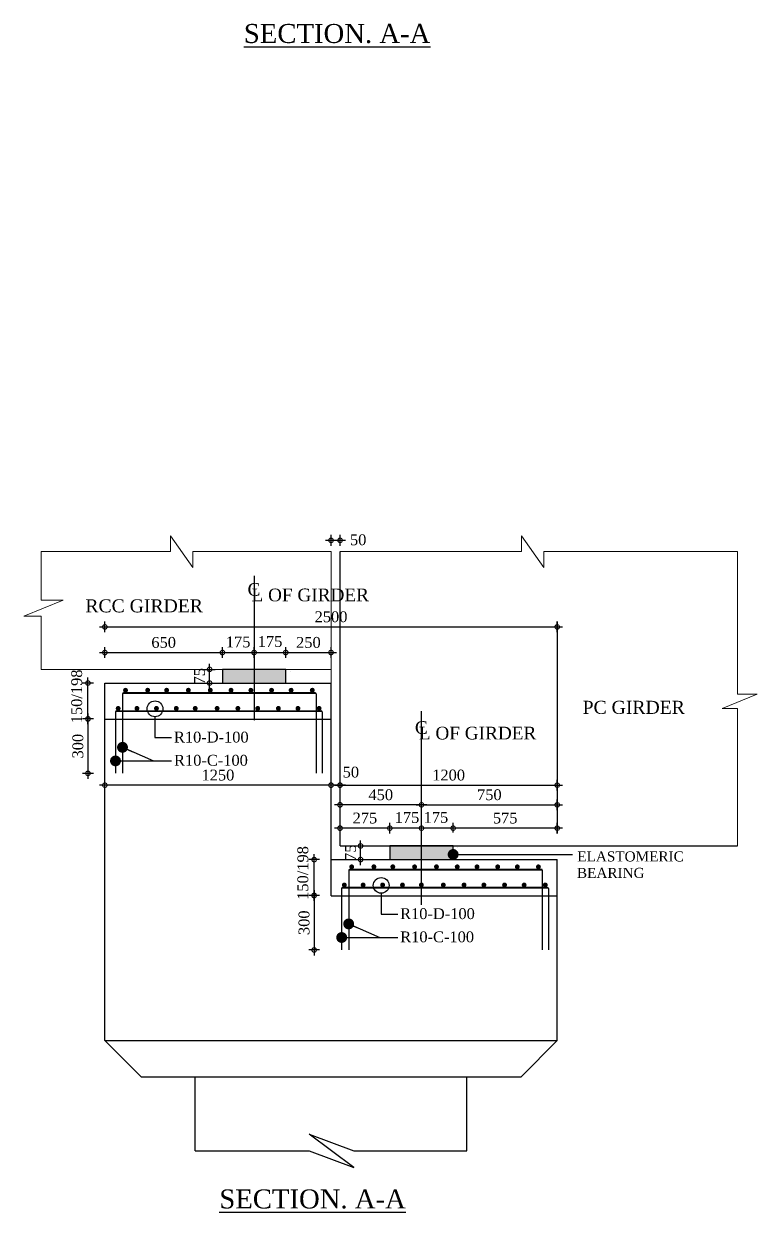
# Model space of a CAD drawing. Header units: millimetres. Extents: x -29779 to 80452, y -13100 to 39577.
# Drawn here: x 46669 to 50722, y 15916 to 22485 of the extents above; entities that cross this region are included whole.
import ezdxf

# ---------------------------------------------------------------- set-up
doc = ezdxf.new("R2010")
doc.units = ezdxf.units.MM
doc.header["$LTSCALE"] = 3
doc.linetypes.add('CENTER', pattern=[50.8, 31.75, -6.35, 6.35, -6.35])
for name, color, linetype, lineweight in [('Ber', 12, 'Continuous', 30), ('Dimision', 4, 'Continuous', 13), ('hatch', 253, 'Continuous', 13), ('Pire Line', 11, 'Continuous', 30)]:
    doc.layers.add(name, color=color, linetype=linetype, lineweight=lineweight)
doc.layers.add('Center Line', color=34, linetype='Continuous')
doc.layers.add('Text', color=7, linetype='Continuous')
doc.styles.get("Standard").update_dxf_attribs({"font": 'times.ttf'})
doc.dimstyles.new('dim_60', dxfattribs={"dimtxt": 60, "dimasz": 50, "dimexe": 30, "dimexo": 30, "dimgap": 25, "dimtad": 1, "dimdec": 0, "dimlfac": -1, "dimzin": 0, "dimdsep": 46, "dimtxsty": 'Standard', "dimblk": 'DOTSMALL', "dimcen": 0, "dimdle": 30, "dimadec": 0, "dimazin": 0, "dimtfac": 1, "dimtdec": 0, "dimtix": 1, "dimtofl": 0, "dimtmove": 0, "dimatfit": 3, "dimldrblk": 'DOT', "dimfxl": 30, "dimfxlon": 1, "dimtolj": 1, "dimtzin": 0, "dimarcsym": 0})
doc.dimstyles.new('ISO-25', dxfattribs={"dimtxt": 15, "dimasz": 15, "dimexe": 20, "dimexo": 10.625, "dimgap": 15, "dimtad": 1, "dimdec": 1, "dimdsep": 46, "dimtxsty": 'Standard', "dimblk": 'DOT', "dimcen": 2.5, "dimclrd": 256, "dimclre": 256, "dimclrt": 256, "dimadec": 0, "dimazin": 0, "dimtfac": 1, "dimtdec": 1, "dimtix": 1, "dimtmove": 0, "dimatfit": 3, "dimldrblk": 'DOT', "dimfxl": 1, "dimlwd": -1, "dimarcsym": 0})

# ---------------------------------------------------------------- blocks, each defined once
blk = doc.blocks.new('_DotSmall')
at = {"color": 0, "linetype": 'ByBlock', "const_width": 0.5}
blk.add_lwpolyline([(-0.0625, 0, 1), (0.0625, 0, 1)], format="xyb", close=True, dxfattribs=at)
blk = doc.blocks.new('*D117')
at = {"layer": 'Defpoints', "color": 0, "linetype": 'Continuous', "ltscale": 0.1, "transparency": 16777216}
for p in [(48367, 19630.2), (48367, 19516.2), (48417, 19490.1)]:
    blk.add_point(p, dxfattribs=at)
at = {"layer": 'Dimision', "color": 0, "linetype": 'Continuous', "lineweight": -2, "ltscale": 0.1, "transparency": 16777216}
for p, q in [((48367, 19600.2), (48367, 19660.2)), ((48417, 19600.2), (48417, 19660.2)), ((48447, 19630.2), (48337, 19630.2))]:
    blk.add_line(p, q, dxfattribs=at)
at = {"layer": 'Dimision', "color": 0, "linetype": 'Continuous', "lineweight": -2, "ltscale": 0.1, "transparency": 16777216, "xscale": 50, "yscale": 50, "zscale": 50, "rotation": 180}
blk.add_blockref('_DotSmall', (48367, 19630.2), dxfattribs=at)
at = {"layer": 'Dimision', "color": 0, "linetype": 'Continuous', "lineweight": -2, "ltscale": 0.1, "transparency": 16777216, "xscale": 50, "yscale": 50, "zscale": 50}
blk.add_blockref('_DotSmall', (48417, 19630.2), dxfattribs=at)
at = {"layer": 'Dimision', "color": 0, "linetype": 'Continuous', "ltscale": 0.1, "transparency": 16777216, "insert": (48517, 19632.9), "char_height": 60, "attachment_point": 5}
blk.add_mtext('\\A1;50', dxfattribs=at)
blk = doc.blocks.new('_Dot')
at = {"color": 0, "linetype": 'ByBlock', "lineweight": -2}
blk.add_line((-0.5, 0), (-1, 0), dxfattribs=at)
at = {"color": 0, "linetype": 'ByBlock', "const_width": 0.5}
blk.add_lwpolyline([(-0.25, 0, 1), (0.25, 0, 1)], format="xyb", close=True, dxfattribs=at)
blk = doc.blocks.new('*D118')
at = {"layer": 'Defpoints', "color": 0, "linetype": 'Continuous', "ltscale": 0.1, "transparency": 16777216}
for p in [(48374.1, 17666.8), (48273.6, 17366.3), (48374.1, 17366.3)]:
    blk.add_point(p, dxfattribs=at)
at = {"layer": 'Dimision', "color": 0, "linetype": 'Continuous', "lineweight": -2, "ltscale": 0.1, "transparency": 16777216}
for p, q in [((48273.6, 17696.8), (48273.6, 17336.3)), ((48303.6, 17666.8), (48243.6, 17666.8)), ((48303.6, 17366.3), (48243.6, 17366.3))]:
    blk.add_line(p, q, dxfattribs=at)
at = {"layer": 'Dimision', "color": 0, "linetype": 'Continuous', "lineweight": -2, "ltscale": 0.1, "transparency": 16777216, "xscale": 50, "yscale": 50, "zscale": 50}
for p, rotation in [((48273.6, 17666.8), 90), ((48273.6, 17366.3), 270)]:
    blk.add_blockref('_DotSmall', p, dxfattribs=dict(at, rotation=rotation))
at = {"layer": 'Dimision', "color": 0, "linetype": 'Continuous', "ltscale": 0.1, "transparency": 16777216, "insert": (48218.1, 17516.6), "char_height": 60, "attachment_point": 5, "rotation": 90}
blk.add_mtext('\\A1;300', dxfattribs=at)
blk = doc.blocks.new('*D119')
at = {"layer": 'Defpoints', "color": 0, "linetype": 'Continuous', "ltscale": 0.1, "transparency": 16777216}
for p in [(48273.6, 17865.4), (48347.1, 17865.4), (48347, 17667.9)]:
    blk.add_point(p, dxfattribs=at)
at = {"layer": 'Dimision', "color": 0, "linetype": 'Continuous', "lineweight": -2, "ltscale": 0.1, "transparency": 16777216}
for p, q in [((48273.6, 17637.9), (48273.6, 17895.4)), ((48303.6, 17865.4), (48243.6, 17865.4)), ((48303.6, 17667.9), (48243.6, 17667.9))]:
    blk.add_line(p, q, dxfattribs=at)
at = {"layer": 'Dimision', "color": 0, "linetype": 'Continuous', "lineweight": -2, "ltscale": 0.1, "transparency": 16777216, "xscale": 50, "yscale": 50, "zscale": 50}
for p, rotation in [((48273.6, 17865.4), 90), ((48273.6, 17667.9), 270)]:
    blk.add_blockref('_DotSmall', p, dxfattribs=dict(at, rotation=rotation))
at = {"layer": 'Dimision', "color": 0, "linetype": 'Continuous', "ltscale": 0.1, "transparency": 16777216, "insert": (48211.7, 17791.7), "char_height": 60, "attachment_point": 5, "rotation": 90}
blk.add_mtext('\\A1;150/198', dxfattribs=at)
blk = doc.blocks.new('*D120')
at = {"layer": 'Defpoints', "color": 0, "linetype": 'Continuous', "ltscale": 0.1, "transparency": 16777216}
for p in [(49617, 18168.2), (48866.9, 17940.7), (49617, 17849.3)]:
    blk.add_point(p, dxfattribs=at)
at = {"layer": 'Dimision', "color": 0, "linetype": 'Continuous', "lineweight": -2, "ltscale": 0.1, "transparency": 16777216}
for p, q in [((48866.9, 18138.2), (48866.9, 18198.2)), ((49617, 18138.2), (49617, 18198.2)), ((48836.9, 18168.2), (49647, 18168.2))]:
    blk.add_line(p, q, dxfattribs=at)
at = {"layer": 'Dimision', "color": 0, "linetype": 'Continuous', "lineweight": -2, "ltscale": 0.1, "transparency": 16777216, "xscale": 50, "yscale": 50, "zscale": 50, "rotation": 180}
blk.add_blockref('_DotSmall', (48866.9, 18168.2), dxfattribs=at)
at = {"layer": 'Dimision', "color": 0, "linetype": 'Continuous', "lineweight": -2, "ltscale": 0.1, "transparency": 16777216, "xscale": 50, "yscale": 50, "zscale": 50}
blk.add_blockref('_DotSmall', (49617, 18168.2), dxfattribs=at)
at = {"layer": 'Dimision', "color": 0, "linetype": 'Continuous', "ltscale": 0.1, "transparency": 16777216, "insert": (49242, 18223.8), "char_height": 60, "attachment_point": 5}
blk.add_mtext('\\A1;750', dxfattribs=at)
blk = doc.blocks.new('*D121')
at = {"layer": 'Defpoints', "color": 0, "linetype": 'Continuous', "ltscale": 0.1, "transparency": 16777216}
for p in [(49041.9, 18039.3), (49041.9, 17986.1), (49617, 17865.4)]:
    blk.add_point(p, dxfattribs=at)
at = {"layer": 'Dimision', "color": 0, "linetype": 'Continuous', "lineweight": -2, "ltscale": 0.1, "transparency": 16777216}
for p, q in [((49041.9, 18016.1), (49041.9, 18069.3)), ((49617, 18009.3), (49617, 18069.3)), ((49647, 18039.3), (49011.9, 18039.3))]:
    blk.add_line(p, q, dxfattribs=at)
at = {"layer": 'Dimision', "color": 0, "linetype": 'Continuous', "lineweight": -2, "ltscale": 0.1, "transparency": 16777216, "xscale": 50, "yscale": 50, "zscale": 50, "rotation": 180}
blk.add_blockref('_DotSmall', (49041.9, 18039.3), dxfattribs=at)
at = {"layer": 'Dimision', "color": 0, "linetype": 'Continuous', "lineweight": -2, "ltscale": 0.1, "transparency": 16777216, "xscale": 50, "yscale": 50, "zscale": 50}
blk.add_blockref('_DotSmall', (49617, 18039.3), dxfattribs=at)
at = {"layer": 'Dimision', "color": 0, "linetype": 'Continuous', "ltscale": 0.1, "transparency": 16777216, "insert": (49329.5, 18094.9), "char_height": 60, "attachment_point": 5}
blk.add_mtext('\\A1;575', dxfattribs=at)
blk = doc.blocks.new('*D122')
at = {"layer": 'Defpoints', "color": 0, "linetype": 'Continuous', "ltscale": 0.1, "transparency": 16777216}
for p in [(48866.9, 18039.3), (48866.9, 17983.3), (49041.9, 17986.1)]:
    blk.add_point(p, dxfattribs=at)
at = {"layer": 'Dimision', "color": 0, "linetype": 'Continuous', "lineweight": -2, "ltscale": 0.1, "transparency": 16777216}
for p, q in [((48866.9, 18013.3), (48866.9, 18069.3)), ((49041.9, 18016.1), (49041.9, 18069.3)), ((49071.9, 18039.3), (48836.9, 18039.3))]:
    blk.add_line(p, q, dxfattribs=at)
at = {"layer": 'Dimision', "color": 0, "linetype": 'Continuous', "lineweight": -2, "ltscale": 0.1, "transparency": 16777216, "xscale": 50, "yscale": 50, "zscale": 50, "rotation": 180}
blk.add_blockref('_DotSmall', (48866.9, 18039.3), dxfattribs=at)
at = {"layer": 'Dimision', "color": 0, "linetype": 'Continuous', "lineweight": -2, "ltscale": 0.1, "transparency": 16777216, "xscale": 50, "yscale": 50, "zscale": 50}
blk.add_blockref('_DotSmall', (49041.9, 18039.3), dxfattribs=at)
at = {"layer": 'Dimision', "color": 0, "linetype": 'Continuous', "ltscale": 0.1, "transparency": 16777216, "insert": (48946.9, 18098.6), "char_height": 60, "attachment_point": 5}
blk.add_mtext('\\A1;175', dxfattribs=at)
blk = doc.blocks.new('*D123')
at = {"layer": 'Defpoints', "color": 0, "linetype": 'Continuous', "ltscale": 0.1, "transparency": 16777216}
for p in [(48691.9, 18039.3), (48691.9, 17961.6), (48866.9, 17983.3)]:
    blk.add_point(p, dxfattribs=at)
at = {"layer": 'Dimision', "color": 0, "linetype": 'Continuous', "lineweight": -2, "ltscale": 0.1, "transparency": 16777216}
for p, q in [((48691.9, 18009.3), (48691.9, 18069.3)), ((48866.9, 18013.3), (48866.9, 18069.3)), ((48896.9, 18039.3), (48661.9, 18039.3))]:
    blk.add_line(p, q, dxfattribs=at)
at = {"layer": 'Dimision', "color": 0, "linetype": 'Continuous', "lineweight": -2, "ltscale": 0.1, "transparency": 16777216, "xscale": 50, "yscale": 50, "zscale": 50, "rotation": 180}
blk.add_blockref('_DotSmall', (48691.9, 18039.3), dxfattribs=at)
at = {"layer": 'Dimision', "color": 0, "linetype": 'Continuous', "lineweight": -2, "ltscale": 0.1, "transparency": 16777216, "xscale": 50, "yscale": 50, "zscale": 50}
blk.add_blockref('_DotSmall', (48866.9, 18039.3), dxfattribs=at)
at = {"layer": 'Dimision', "color": 0, "linetype": 'Continuous', "ltscale": 0.1, "transparency": 16777216, "insert": (48786.9, 18097.8), "char_height": 60, "attachment_point": 5}
blk.add_mtext('\\A1;175', dxfattribs=at)
blk = doc.blocks.new('*D124')
at = {"layer": 'Defpoints', "color": 0, "linetype": 'Continuous', "ltscale": 0.1, "transparency": 16777216}
for p in [(48411, 17941.1), (48530.3, 17941.1), (48411, 17865.7)]:
    blk.add_point(p, dxfattribs=at)
at = {"layer": 'Dimision', "color": 0, "linetype": 'Continuous', "lineweight": -2, "ltscale": 0.1, "transparency": 16777216}
for p, q in [((48500.3, 17941.1), (48560.3, 17941.1)), ((48530.3, 17835.7), (48530.3, 17971.1)), ((48500.3, 17865.7), (48560.3, 17865.7))]:
    blk.add_line(p, q, dxfattribs=at)
at = {"layer": 'Dimision', "color": 0, "linetype": 'Continuous', "lineweight": -2, "ltscale": 0.1, "transparency": 16777216, "xscale": 50, "yscale": 50, "zscale": 50}
for p, rotation in [((48530.3, 17941.1), 90), ((48530.3, 17865.7), 270)]:
    blk.add_blockref('_DotSmall', p, dxfattribs=dict(at, rotation=rotation))
at = {"layer": 'Dimision', "color": 0, "linetype": 'Continuous', "ltscale": 0.1, "transparency": 16777216, "insert": (48474.7, 17903.4), "char_height": 60, "attachment_point": 5, "rotation": 90}
blk.add_mtext('\\A1;75', dxfattribs=at)
blk = doc.blocks.new('*D125')
at = {"layer": 'Defpoints', "color": 0, "linetype": 'Continuous', "ltscale": 0.1, "transparency": 16777216}
for p in [(48416.7, 18168.2), (48416.7, 18090.8), (48866.9, 17940.7)]:
    blk.add_point(p, dxfattribs=at)
at = {"layer": 'Dimision', "color": 0, "linetype": 'Continuous', "lineweight": -2, "ltscale": 0.1, "transparency": 16777216}
for p, q in [((48416.7, 18138.2), (48416.7, 18198.2)), ((48866.9, 18138.2), (48866.9, 18198.2)), ((48896.9, 18168.2), (48386.7, 18168.2))]:
    blk.add_line(p, q, dxfattribs=at)
at = {"layer": 'Dimision', "color": 0, "linetype": 'Continuous', "lineweight": -2, "ltscale": 0.1, "transparency": 16777216, "xscale": 50, "yscale": 50, "zscale": 50, "rotation": 180}
blk.add_blockref('_DotSmall', (48416.7, 18168.2), dxfattribs=at)
at = {"layer": 'Dimision', "color": 0, "linetype": 'Continuous', "lineweight": -2, "ltscale": 0.1, "transparency": 16777216, "xscale": 50, "yscale": 50, "zscale": 50}
blk.add_blockref('_DotSmall', (48866.9, 18168.2), dxfattribs=at)
at = {"layer": 'Dimision', "color": 0, "linetype": 'Continuous', "ltscale": 0.1, "transparency": 16777216, "insert": (48641.8, 18223.7), "char_height": 60, "attachment_point": 5}
blk.add_mtext('\\A1;450', dxfattribs=at)
blk = doc.blocks.new('*D126')
at = {"layer": 'Defpoints', "color": 0, "linetype": 'Continuous', "ltscale": 0.1, "transparency": 16777216}
for p in [(48416.7, 18039.3), (48416.7, 17865.4), (48691.9, 17865.7)]:
    blk.add_point(p, dxfattribs=at)
at = {"layer": 'Dimision', "color": 0, "linetype": 'Continuous', "lineweight": -2, "ltscale": 0.1, "transparency": 16777216}
for p, q in [((48416.7, 18009.3), (48416.7, 18069.3)), ((48691.9, 18009.3), (48691.9, 18069.3)), ((48721.9, 18039.3), (48386.7, 18039.3))]:
    blk.add_line(p, q, dxfattribs=at)
at = {"layer": 'Dimision', "color": 0, "linetype": 'Continuous', "lineweight": -2, "ltscale": 0.1, "transparency": 16777216, "xscale": 50, "yscale": 50, "zscale": 50, "rotation": 180}
blk.add_blockref('_DotSmall', (48416.7, 18039.3), dxfattribs=at)
at = {"layer": 'Dimision', "color": 0, "linetype": 'Continuous', "lineweight": -2, "ltscale": 0.1, "transparency": 16777216, "xscale": 50, "yscale": 50, "zscale": 50}
blk.add_blockref('_DotSmall', (48691.9, 18039.3), dxfattribs=at)
at = {"layer": 'Dimision', "color": 0, "linetype": 'Continuous', "ltscale": 0.1, "transparency": 16777216, "insert": (48554.3, 18094.9), "char_height": 60, "attachment_point": 5}
blk.add_mtext('\\A1;275', dxfattribs=at)
blk = doc.blocks.new('*D127')
at = {"layer": 'Defpoints', "color": 0, "linetype": 'Continuous', "ltscale": 0.1, "transparency": 16777216}
for p in [(49617, 18277), (48416.7, 18194.2), (49617, 17943.1)]:
    blk.add_point(p, dxfattribs=at)
at = {"layer": 'Dimision', "color": 0, "linetype": 'Continuous', "lineweight": -2, "ltscale": 0.1, "transparency": 16777216}
for p, q in [((48386.7, 18277), (49647, 18277)), ((48416.7, 18247), (48416.7, 18307)), ((49617, 18247), (49617, 18307))]:
    blk.add_line(p, q, dxfattribs=at)
at = {"layer": 'Dimision', "color": 0, "linetype": 'Continuous', "lineweight": -2, "ltscale": 0.1, "transparency": 16777216, "xscale": 50, "yscale": 50, "zscale": 50, "rotation": 180}
blk.add_blockref('_DotSmall', (48416.7, 18277), dxfattribs=at)
at = {"layer": 'Dimision', "color": 0, "linetype": 'Continuous', "lineweight": -2, "ltscale": 0.1, "transparency": 16777216, "xscale": 50, "yscale": 50, "zscale": 50}
blk.add_blockref('_DotSmall', (49617, 18277), dxfattribs=at)
at = {"layer": 'Dimision', "color": 0, "linetype": 'Continuous', "ltscale": 0.1, "transparency": 16777216, "insert": (49016.9, 18332.5), "char_height": 60, "attachment_point": 5}
blk.add_mtext('\\A1;1200', dxfattribs=at)
blk = doc.blocks.new('*D128')
at = {"layer": 'Defpoints', "color": 0, "linetype": 'Continuous', "ltscale": 0.1, "transparency": 16777216}
for p in [(47117, 18277), (48367, 18194.2), (47117, 17943.1)]:
    blk.add_point(p, dxfattribs=at)
at = {"layer": 'Dimision', "color": 0, "linetype": 'Continuous', "lineweight": -2, "ltscale": 0.1, "transparency": 16777216}
for p, q in [((48397, 18277), (47087, 18277)), ((47117, 18247), (47117, 18307)), ((48367, 18247), (48367, 18307))]:
    blk.add_line(p, q, dxfattribs=at)
at = {"layer": 'Dimision', "color": 0, "linetype": 'Continuous', "lineweight": -2, "ltscale": 0.1, "transparency": 16777216, "xscale": 50, "yscale": 50, "zscale": 50, "rotation": 180}
blk.add_blockref('_DotSmall', (47117, 18277), dxfattribs=at)
at = {"layer": 'Dimision', "color": 0, "linetype": 'Continuous', "lineweight": -2, "ltscale": 0.1, "transparency": 16777216, "xscale": 50, "yscale": 50, "zscale": 50}
blk.add_blockref('_DotSmall', (48367, 18277), dxfattribs=at)
at = {"layer": 'Dimision', "color": 0, "linetype": 'Continuous', "ltscale": 0.1, "transparency": 16777216, "insert": (47742, 18332.5), "char_height": 60, "attachment_point": 5}
blk.add_mtext('\\A1;1250', dxfattribs=at)
blk = doc.blocks.new('*D129')
at = {"layer": 'Defpoints', "color": 0, "linetype": 'Continuous', "ltscale": 0.1, "transparency": 16777216}
for p in [(49617, 19151.9), (49617, 18824.5), (47117, 18749.8)]:
    blk.add_point(p, dxfattribs=at)
at = {"layer": 'Dimision', "color": 0, "linetype": 'Continuous', "lineweight": -2, "ltscale": 0.1, "transparency": 16777216}
for p, q in [((47117, 19121.9), (47117, 19181.9)), ((49617, 19121.9), (49617, 19181.9)), ((47087, 19151.9), (49647, 19151.9))]:
    blk.add_line(p, q, dxfattribs=at)
at = {"layer": 'Dimision', "color": 0, "linetype": 'Continuous', "lineweight": -2, "ltscale": 0.1, "transparency": 16777216, "xscale": 50, "yscale": 50, "zscale": 50, "rotation": 180}
blk.add_blockref('_DotSmall', (47117, 19151.9), dxfattribs=at)
at = {"layer": 'Dimision', "color": 0, "linetype": 'Continuous', "lineweight": -2, "ltscale": 0.1, "transparency": 16777216, "xscale": 50, "yscale": 50, "zscale": 50}
blk.add_blockref('_DotSmall', (49617, 19151.9), dxfattribs=at)
at = {"layer": 'Dimision', "color": 0, "linetype": 'Continuous', "ltscale": 0.1, "transparency": 16777216, "insert": (48367, 19207.4), "char_height": 60, "attachment_point": 5}
blk.add_mtext('\\A1;2500', dxfattribs=at)
blk = doc.blocks.new('*D130')
at = {"layer": 'Defpoints', "color": 0, "linetype": 'Continuous', "ltscale": 0.1, "transparency": 16777216}
for p in [(47767, 19010.1), (47117, 18801.9), (47767, 18841.4)]:
    blk.add_point(p, dxfattribs=at)
at = {"layer": 'Dimision', "color": 0, "linetype": 'Continuous', "lineweight": -2, "ltscale": 0.1, "transparency": 16777216}
for p, q in [((47087, 19010.1), (47797, 19010.1)), ((47117, 18980.1), (47117, 19040.1)), ((47767, 18980.1), (47767, 19040.1))]:
    blk.add_line(p, q, dxfattribs=at)
at = {"layer": 'Dimision', "color": 0, "linetype": 'Continuous', "lineweight": -2, "ltscale": 0.1, "transparency": 16777216, "xscale": 50, "yscale": 50, "zscale": 50, "rotation": 180}
blk.add_blockref('_DotSmall', (47117, 19010.1), dxfattribs=at)
at = {"layer": 'Dimision', "color": 0, "linetype": 'Continuous', "lineweight": -2, "ltscale": 0.1, "transparency": 16777216, "xscale": 50, "yscale": 50, "zscale": 50}
blk.add_blockref('_DotSmall', (47767, 19010.1), dxfattribs=at)
at = {"layer": 'Dimision', "color": 0, "linetype": 'Continuous', "ltscale": 0.1, "transparency": 16777216, "insert": (47442, 19065.7), "char_height": 60, "attachment_point": 5}
blk.add_mtext('\\A1;650', dxfattribs=at)
blk = doc.blocks.new('*D131')
at = {"layer": 'Defpoints', "color": 0, "linetype": 'Continuous', "ltscale": 0.1, "transparency": 16777216}
for p in [(47942, 19010.1), (47942, 18916.9), (47767, 18841.4)]:
    blk.add_point(p, dxfattribs=at)
at = {"layer": 'Dimision', "color": 0, "linetype": 'Continuous', "lineweight": -2, "ltscale": 0.1, "transparency": 16777216}
for p, q in [((47737, 19010.1), (47972, 19010.1)), ((47767, 18980.1), (47767, 19040.1)), ((47942, 18980.1), (47942, 19040.1))]:
    blk.add_line(p, q, dxfattribs=at)
at = {"layer": 'Dimision', "color": 0, "linetype": 'Continuous', "lineweight": -2, "ltscale": 0.1, "transparency": 16777216, "xscale": 50, "yscale": 50, "zscale": 50, "rotation": 180}
blk.add_blockref('_DotSmall', (47767, 19010.1), dxfattribs=at)
at = {"layer": 'Dimision', "color": 0, "linetype": 'Continuous', "lineweight": -2, "ltscale": 0.1, "transparency": 16777216, "xscale": 50, "yscale": 50, "zscale": 50}
blk.add_blockref('_DotSmall', (47942, 19010.1), dxfattribs=at)
at = {"layer": 'Dimision', "color": 0, "linetype": 'Continuous', "ltscale": 0.1, "transparency": 16777216, "insert": (47853.5, 19068.1), "char_height": 60, "attachment_point": 5}
blk.add_mtext('\\A1;175', dxfattribs=at)
blk = doc.blocks.new('*D132')
at = {"layer": 'Defpoints', "color": 0, "linetype": 'Continuous', "ltscale": 0.1, "transparency": 16777216}
for p in [(48117, 19010.1), (47942, 18916.9), (48117, 18916.9)]:
    blk.add_point(p, dxfattribs=at)
at = {"layer": 'Dimision', "color": 0, "linetype": 'Continuous', "lineweight": -2, "ltscale": 0.1, "transparency": 16777216}
for p, q in [((47912, 19010.1), (48147, 19010.1)), ((47942, 18980.1), (47942, 19040.1)), ((48117, 18980.1), (48117, 19040.1))]:
    blk.add_line(p, q, dxfattribs=at)
at = {"layer": 'Dimision', "color": 0, "linetype": 'Continuous', "lineweight": -2, "ltscale": 0.1, "transparency": 16777216, "xscale": 50, "yscale": 50, "zscale": 50, "rotation": 180}
blk.add_blockref('_DotSmall', (47942, 19010.1), dxfattribs=at)
at = {"layer": 'Dimision', "color": 0, "linetype": 'Continuous', "lineweight": -2, "ltscale": 0.1, "transparency": 16777216, "xscale": 50, "yscale": 50, "zscale": 50}
blk.add_blockref('_DotSmall', (48117, 19010.1), dxfattribs=at)
at = {"layer": 'Dimision', "color": 0, "linetype": 'Continuous', "ltscale": 0.1, "transparency": 16777216, "insert": (48030.2, 19070.7), "char_height": 60, "attachment_point": 5}
blk.add_mtext('\\A1;175', dxfattribs=at)
blk = doc.blocks.new('*D133')
at = {"layer": 'Defpoints', "color": 0, "linetype": 'Continuous', "ltscale": 0.1, "transparency": 16777216}
for p in [(48367, 19010.1), (48117, 18916.9), (48367, 18801.9)]:
    blk.add_point(p, dxfattribs=at)
at = {"layer": 'Dimision', "color": 0, "linetype": 'Continuous', "lineweight": -2, "ltscale": 0.1, "transparency": 16777216}
for p, q in [((48087, 19010.1), (48397, 19010.1)), ((48117, 18980.1), (48117, 19040.1)), ((48367, 18980.1), (48367, 19040.1))]:
    blk.add_line(p, q, dxfattribs=at)
at = {"layer": 'Dimision', "color": 0, "linetype": 'Continuous', "lineweight": -2, "ltscale": 0.1, "transparency": 16777216, "xscale": 50, "yscale": 50, "zscale": 50, "rotation": 180}
blk.add_blockref('_DotSmall', (48117, 19010.1), dxfattribs=at)
at = {"layer": 'Dimision', "color": 0, "linetype": 'Continuous', "lineweight": -2, "ltscale": 0.1, "transparency": 16777216, "xscale": 50, "yscale": 50, "zscale": 50}
blk.add_blockref('_DotSmall', (48367, 19010.1), dxfattribs=at)
at = {"layer": 'Dimision', "color": 0, "linetype": 'Continuous', "ltscale": 0.1, "transparency": 16777216, "insert": (48242, 19065.7), "char_height": 60, "attachment_point": 5}
blk.add_mtext('\\A1;250', dxfattribs=at)
blk = doc.blocks.new('*D134')
at = {"layer": 'Defpoints', "color": 0, "linetype": 'Continuous', "ltscale": 0.1, "transparency": 16777216}
for p in [(47591.6, 18916.9), (47695.9, 18916.9), (47591.6, 18841.4)]:
    blk.add_point(p, dxfattribs=at)
at = {"layer": 'Dimision', "color": 0, "linetype": 'Continuous', "lineweight": -2, "ltscale": 0.1, "transparency": 16777216}
for p, q in [((47695.9, 18811.4), (47695.9, 18946.9)), ((47665.9, 18916.9), (47725.9, 18916.9)), ((47665.9, 18841.4), (47725.9, 18841.4))]:
    blk.add_line(p, q, dxfattribs=at)
at = {"layer": 'Dimision', "color": 0, "linetype": 'Continuous', "lineweight": -2, "ltscale": 0.1, "transparency": 16777216, "xscale": 50, "yscale": 50, "zscale": 50}
for p, rotation in [((47695.9, 18916.9), 90), ((47695.9, 18841.4), 270)]:
    blk.add_blockref('_DotSmall', p, dxfattribs=dict(at, rotation=rotation))
at = {"layer": 'Dimision', "color": 0, "linetype": 'Continuous', "ltscale": 0.1, "transparency": 16777216, "insert": (47640.3, 18879.2), "char_height": 60, "attachment_point": 5, "rotation": 90}
blk.add_mtext('\\A1;75', dxfattribs=at)
blk = doc.blocks.new('*D254')
at = {"layer": 'Defpoints', "color": 0, "linetype": 'Continuous', "ltscale": 0.1, "transparency": 16777216}
for p in [(47124.1, 18642.8), (47023.6, 18342.3), (47124.1, 18342.3)]:
    blk.add_point(p, dxfattribs=at)
at = {"layer": 'Dimision', "color": 0, "linetype": 'Continuous', "lineweight": -2, "ltscale": 0.1, "transparency": 16777216}
for p, q in [((47023.6, 18672.8), (47023.6, 18312.3)), ((47053.6, 18642.8), (46993.6, 18642.8)), ((47053.6, 18342.3), (46993.6, 18342.3))]:
    blk.add_line(p, q, dxfattribs=at)
at = {"layer": 'Dimision', "color": 0, "linetype": 'Continuous', "lineweight": -2, "ltscale": 0.1, "transparency": 16777216, "xscale": 50, "yscale": 50, "zscale": 50}
for p, rotation in [((47023.6, 18642.8), 90), ((47023.6, 18342.3), 270)]:
    blk.add_blockref('_DotSmall', p, dxfattribs=dict(at, rotation=rotation))
at = {"layer": 'Dimision', "color": 0, "linetype": 'Continuous', "ltscale": 0.1, "transparency": 16777216, "insert": (46968.1, 18492.6), "char_height": 60, "attachment_point": 5, "rotation": 90}
blk.add_mtext('\\A1;300', dxfattribs=at)
blk = doc.blocks.new('*D255')
at = {"layer": 'Defpoints', "color": 0, "linetype": 'Continuous', "ltscale": 0.1, "transparency": 16777216}
for p in [(47023.6, 18841.4), (47097.1, 18841.4), (47097, 18643.9)]:
    blk.add_point(p, dxfattribs=at)
at = {"layer": 'Dimision', "color": 0, "linetype": 'Continuous', "lineweight": -2, "ltscale": 0.1, "transparency": 16777216}
for p, q in [((47023.6, 18613.9), (47023.6, 18871.4)), ((47053.6, 18841.4), (46993.6, 18841.4)), ((47053.6, 18643.9), (46993.6, 18643.9))]:
    blk.add_line(p, q, dxfattribs=at)
at = {"layer": 'Dimision', "color": 0, "linetype": 'Continuous', "lineweight": -2, "ltscale": 0.1, "transparency": 16777216, "xscale": 50, "yscale": 50, "zscale": 50}
for p, rotation in [((47023.6, 18841.4), 90), ((47023.6, 18643.9), 270)]:
    blk.add_blockref('_DotSmall', p, dxfattribs=dict(at, rotation=rotation))
at = {"layer": 'Dimision', "color": 0, "linetype": 'Continuous', "ltscale": 0.1, "transparency": 16777216, "insert": (46961.7, 18767.7), "char_height": 60, "attachment_point": 5, "rotation": 90}
blk.add_mtext('\\A1;150/198', dxfattribs=at)
blk = doc.blocks.new('*D243')
at = {"layer": 'Defpoints', "color": 0, "linetype": 'Continuous', "ltscale": 0.1, "transparency": 16777216}
for p in [(48367, 18277), (48367, 18163), (48417, 18136.9)]:
    blk.add_point(p, dxfattribs=at)
at = {"layer": 'Dimision', "color": 0, "linetype": 'Continuous', "lineweight": -2, "ltscale": 0.1, "transparency": 16777216}
for p, q in [((48447, 18277), (48337, 18277)), ((48367, 18247), (48367, 18307)), ((48417, 18247), (48417, 18307))]:
    blk.add_line(p, q, dxfattribs=at)
at = {"layer": 'Dimision', "color": 0, "linetype": 'Continuous', "lineweight": -2, "ltscale": 0.1, "transparency": 16777216, "xscale": 50, "yscale": 50, "zscale": 50, "rotation": 180}
blk.add_blockref('_DotSmall', (48367, 18277), dxfattribs=at)
at = {"layer": 'Dimision', "color": 0, "linetype": 'Continuous', "lineweight": -2, "ltscale": 0.1, "transparency": 16777216, "xscale": 50, "yscale": 50, "zscale": 50}
blk.add_blockref('_DotSmall', (48417, 18277), dxfattribs=at)
at = {"layer": 'Dimision', "color": 0, "linetype": 'Continuous', "ltscale": 0.1, "transparency": 16777216, "insert": (48476.6, 18348.8), "char_height": 60, "attachment_point": 5}
blk.add_mtext('\\A1;50', dxfattribs=at)

msp = doc.modelspace()

# ---------------------------------------------------------------- hatches: boundary and pattern name
at = {"layer": 'Ber', "linetype": 'Continuous'}
for points in [[(47244.76, 18801.79, 1), (47217.76, 18801.79, 1)], [(47367.27, 18801.79, 1), (47340.27, 18801.79, 1)], [(47471.96, 18801.79, 1), (47444.96, 18801.79, 1)], [(47592.18, 18801.79, 1), (47565.18, 18801.79, 1)], [(47713.24, 18801.79, 1), (47686.24, 18801.79, 1)], [(47827.89, 18801.79, 1), (47800.89, 18801.79, 1)], [(47937.51, 18801.79, 1), (47910.51, 18801.79, 1)], [(48051.72, 18801.79, 1), (48024.72, 18801.79, 1)], [(48159.93, 18801.79, 1), (48132.93, 18801.79, 1)], [(48276.79, 18801.79, 1), (48249.79, 18801.79, 1)], [(47204.08, 18701.23, 1), (47177.08, 18701.23, 1)], [(47307.84, 18701.39, 1), (47280.84, 18701.39, 1)], [(47415.66, 18701.39, 1), (47388.66, 18701.39, 1)], [(47525.28, 18701.39, 1), (47498.28, 18701.39, 1)], [(47629.97, 18701.39, 1), (47602.97, 18701.39, 1)], [(47751.02, 18701.39, 1), (47724.02, 18701.39, 1)], [(47865.67, 18701.39, 1), (47838.67, 18701.39, 1)], [(47975.29, 18701.39, 1), (47948.29, 18701.39, 1)], [(48089.51, 18701.39, 1), (48062.51, 18701.39, 1)], [(48197.72, 18701.39, 1), (48170.72, 18701.39, 1)], [(48314.57, 18701.39, 1), (48287.57, 18701.39, 1)], [(48494.76, 17825.79, 1), (48467.76, 17825.79, 1)], [(48617.27, 17825.79, 1), (48590.27, 17825.79, 1)], [(48721.96, 17825.79, 1), (48694.96, 17825.79, 1)], [(48842.18, 17825.79, 1), (48815.18, 17825.79, 1)], [(48963.24, 17825.79, 1), (48936.24, 17825.79, 1)], [(49077.89, 17825.79, 1), (49050.89, 17825.79, 1)], [(49187.51, 17825.79, 1), (49160.51, 17825.79, 1)], [(49301.72, 17825.79, 1), (49274.72, 17825.79, 1)], [(49409.93, 17825.79, 1), (49382.93, 17825.79, 1)], [(49526.79, 17825.79, 1), (49499.79, 17825.79, 1)], [(48454.08, 17725.23, 1), (48427.08, 17725.23, 1)], [(48557.84, 17725.39, 1), (48530.84, 17725.39, 1)], [(48665.66, 17725.39, 1), (48638.66, 17725.39, 1)], [(48775.28, 17725.39, 1), (48748.28, 17725.39, 1)], [(48879.97, 17725.39, 1), (48852.97, 17725.39, 1)], [(49001.02, 17725.39, 1), (48974.02, 17725.39, 1)], [(49115.67, 17725.39, 1), (49088.67, 17725.39, 1)], [(49225.29, 17725.39, 1), (49198.29, 17725.39, 1)], [(49339.51, 17725.39, 1), (49312.51, 17725.39, 1)], [(49447.72, 17725.39, 1), (49420.72, 17725.39, 1)], [(49564.57, 17725.39, 1), (49537.57, 17725.39, 1)]]:
    msp.add_hatch(color=256, dxfattribs=at).paths.add_polyline_path(points)
at = {"layer": 'hatch', "ltscale": 10}
for points in [[(48117.01, 18916.88), (47767.01, 18916.88), (47767.01, 18841.44), (48117.01, 18841.44)], [(49041.92, 17941.12), (48691.92, 17941.12), (48691.92, 17865.68), (49041.92, 17865.68)]]:
    msp.add_hatch(color=256, dxfattribs=at).paths.add_polyline_path(points)

# ---------------------------------------------------------------- linework, layer by layer
at = {"layer": 'Ber', "linetype": 'Continuous', "lineweight": 40}
for p, q in [((47219.57, 18787.21), (48279.52, 18787.44)), ((47219.57, 18787.21), (47219.57, 18787.21)), ((47180.44, 18686.8), (48313.09, 18687.04)), ((47180.44, 18686.8), (47180.44, 18686.8)), ((48469.57, 17811.21), (49529.52, 17811.44)), ((48469.57, 17811.21), (48469.57, 17811.21)), ((48430.44, 17710.8), (49563.09, 17711.04)), ((48430.44, 17710.8), (48430.44, 17710.8))]:
    msp.add_line(p, q, dxfattribs=at)
at = {"layer": 'Ber', "linetype": 'Continuous'}
for p, q in [((47214.57, 18782.21), (47214.57, 18343.34)), ((48284.52, 18782.44), (48284.52, 18343.34)), ((47175.44, 18681.8), (47175.44, 18343.09)), ((48318.09, 18682.04), (48318.09, 18343.34)), ((48464.57, 17806.21), (48464.57, 17367.34)), ((49534.52, 17806.44), (49534.52, 17367.34)), ((48425.44, 17705.8), (48425.44, 17367.09)), ((49568.09, 17706.04), (49568.09, 17367.34))]:
    msp.add_line(p, q, dxfattribs=at)
for centre, start, end in [((48279.52, 18782.44), 0, 90), ((47219.57, 18782.21), 90, 180), ((47180.44, 18681.8), 90, 180), ((48313.09, 18682.04), 0, 90), ((48469.57, 17806.21), 90, 180), ((49529.52, 17806.44), 0, 90), ((48430.44, 17705.8), 90, 180), ((49563.09, 17706.04), 0, 90)]:
    msp.add_arc(centre, 5, start, end, dxfattribs=at)
at = {"layer": 'Center Line', "linetype": 'CENTER', "ltscale": 0.02}
for p, q in [((47942.02, 19433.12), (47942.02, 18635.3)), ((49617.02, 19181.86), (49617.02, 18009.31))]:
    msp.add_line(p, q, dxfattribs=at)
msp.add_lwpolyline([(48866.92, 17615.18), (48866.92, 18685.45)], dxfattribs=at)
at = {"layer": 'Dimision', "linetype": 'Continuous', "ltscale": 0.1}
for points in [[(47479.12, 19569.45), (47479.12, 19655.67), (47603.09, 19479.33), (47603.09, 19569.45)], [(49419.36, 19569.45), (49419.36, 19655.67), (49543.34, 19479.33), (49543.34, 19569.45)], [(46764.39, 19569.45), (46764.39, 19300.04), (46887.15, 19300.04), (46668.91, 19211.42), (46764.39, 19211.42), (46764.39, 18916.88)], [(46764.39, 19569.45), (47479.12, 19569.45)], [(47603.09, 19569.45), (48367.02, 19569.45)], [(48367.02, 18841.44), (48367.02, 19569.45)], [(48417.02, 19569.45), (49419.36, 19569.45)], [(49543.34, 19569.45), (50613.33, 19569.45)], [(50613.33, 19569.45), (50613.33, 18779.47), (50722.45, 18779.47), (50528.46, 18700.69), (50613.33, 18700.69), (50613.34, 17941.12)], [(46764.39, 18916.88), (48367.02, 18916.88)]]:
    msp.add_lwpolyline(points, dxfattribs=at)
for points in [[(48117.01, 18916.88), (47767.01, 18916.88), (47767.01, 18841.44), (48117.01, 18841.44)], [(49041.92, 17941.12), (48691.92, 17941.12), (48691.92, 17865.68), (49041.92, 17865.68)]]:
    msp.add_lwpolyline(points, close=True, dxfattribs=at)
at = {"layer": 'Pire Line', "ltscale": 10}
for p, q in [((47767.01, 18907.84), (47767.58, 18907.84)), ((47117.02, 16865.58), (47117.02, 18841.44)), ((47117.02, 18841.44), (48367.02, 18841.44)), ((48367.02, 17665.44), (48367.02, 18841.44)), ((47117.02, 18641.44), (48367.02, 18641.44)), ((48416.7, 17941.19), (50613.33, 17941.12)), ((48691.92, 17932.09), (48692.5, 17932.09)), ((49617.02, 16865.58), (49617.02, 17865.44)), ((48367.02, 17665.44), (49617.02, 17665.44)), ((47117.02, 16865.58), (47317.02, 16665.44)), ((47117.02, 16865.58), (49617.02, 16865.58)), ((49617.02, 16865.58), (49417.02, 16665.44)), ((47317.02, 16665.44), (49417.02, 16665.44))]:
    msp.add_line(p, q, dxfattribs=at)
at = {"layer": 'Pire Line', "ltscale": 5}
for p, q in [((47616.89, 16255.77), (47616.89, 16665.44)), ((49116.89, 16255.77), (49116.89, 16665.44))]:
    msp.add_line(p, q, dxfattribs=at)
at = {"layer": 'Pire Line', "ltscale": 10}
for points in [[(48416.96, 17941.19), (48417.02, 19569.45)], [(48141.99, 18907.84), (48142.01, 18907.84)], [(49066.9, 17932.09), (49066.92, 17932.09)], [(48367.02, 17865.44), (49617.02, 17865.44)], [(47616.89, 16255.77), (48246.63, 16256.65), (48493.93, 16164.42), (48246.63, 16348.01), (48493.93, 16255.77), (49116.89, 16255.77)]]:
    msp.add_lwpolyline(points, dxfattribs=at)
for points in [[(48117.01, 18916.88), (47767, 18916.88), (47767.03, 18841.44), (48117.01, 18841.44)], [(49041.92, 17941.12), (48691.92, 17941.12), (48691.95, 17865.68), (49041.92, 17865.68)]]:
    msp.add_lwpolyline(points, close=True, dxfattribs=at)
at = {"layer": 'Text'}
for points in [[(47393.93, 18655.42), (47393.93, 18540.38), (47485.66, 18540.36)], [(48643.93, 17679.42), (48643.93, 17564.38), (48735.66, 17564.36)]]:
    msp.add_lwpolyline(points, dxfattribs=at)
for centre in [(47394.28, 18698.9), (48644.28, 17722.9)]:
    msp.add_circle(centre, 43.49, dxfattribs=at)

# ---------------------------------------------------------------- texts
at = {"layer": 'Text', "linetype": 'Continuous', "ltscale": 3}
for s, height, p in [('ELASTOMERIC', 55.6875, (49727.81, 17855.31)), ('BEARING', 55.688, (49726.15, 17764.29))]:
    msp.add_text(s, height=height, dxfattribs=at).set_placement(p)
at = {"layer": 'Text', "char_height": 105, "attachment_point": 1}
for s, insert, width in [('{\\LSECTION. A-A}', (47885.12, 22484.27), 1645.8437), ('{\\fTimes New Roman|b0|i0|c0|p18;\\LSECTION. A-A}', (47749.6, 16042.49), 1874.0044)]:
    msp.add_mtext(s, dxfattribs=dict(at, insert=insert, width=width))
at = {"layer": 'Text', "linetype": 'Continuous', "ltscale": 3, "attachment_point": 1}
for s, insert, char_height, width in [('{\\fTimes New Roman|b0|i0|c0|p18;C}', (47905.71, 19394.09), 70.3125, 1486.887), ('{\\fTimes New Roman|b0|i0|c0|p18;L OF GIRDER}', (47927.57, 19363.51), 70.3125, 1861.887), ('RCC GIRDER', (47009.35, 19304.14), 72, 1522.8123), ('PC GIRDER', (49757.44, 18743.26), 72, 1522.8123), ('{\\fTimes New Roman|b0|i0|c0|p18;C}', (48830.61, 18630.58), 70.3125, 1486.887), ('{\\fTimes New Roman|b0|i0|c0|p18;L OF GIRDER}', (48852.47, 18600), 70.3125, 1861.887), ('R10-D-100', (47498.92, 18572.69), 60, 744.2525), ('R10-C-100', (47499.55, 18444.5), 60, 589.3005), ('R10-D-100', (48748.92, 17596.69), 60, 744.2525), ('R10-C-100', (48749.55, 17468.5), 60, 589.3005)]:
    msp.add_mtext(s, dxfattribs=dict(at, insert=insert, char_height=char_height, width=width))

# ---------------------------------------------------------------- dimensions: what is measured, and where the dimension line sits
at = {"layer": 'Dimision', "linetype": 'Continuous', "ltscale": 0.1}
for base, p1, p2, angle, text, picture, middle in [((48367.02, 19630.15), (48417.02, 19490.06), (48367.02, 19516.18), 180, '50', '*D117', (48516.95, 19632.86)), ((47023.6, 18841.44), (47097.01, 18643.88), (47097.05, 18841.44), 90, '150/<>', '*D255', (46961.71, 18767.66)), ((48367.02, 18277.01), (48417.02, 18136.92), (48367.02, 18163.04), 180, '50', '*D243', (48476.58, 18348.81)), ((48273.6, 17865.44), (48347.01, 17667.88), (48347.05, 17865.44), 90, '150/<>', '*D119', (48211.71, 17791.66))]:
    dim = msp.add_linear_dim(base=base, p1=p1, p2=p2, angle=angle, text=text, dimstyle='dim_60', override={"dimtmove": 2}, dxfattribs=at)
    dim.commit()
    dim.dimension.update_dxf_attribs({"geometry": picture, "text_midpoint": middle, "dimtype": 160})
for base, p1, p2, picture, middle in [((49617.02, 19151.86), (47117.02, 18749.82), (49617.02, 18824.48), '*D129', (48367.02, 19207.38)), ((47767.01, 19010.15), (47117.02, 18801.88), (47767.01, 18841.44), '*D130', (47442.01, 19065.67)), ((48367.02, 19010.15), (48117.01, 18916.88), (48367.02, 18801.88), '*D133', (48242.01, 19065.67)), ((49617.02, 18277.01), (48416.75, 18194.17), (49617.02, 17943.13), '*D127', (49016.88, 18332.52)), ((48416.75, 18168.2), (48866.92, 17940.66), (48416.75, 18090.82), '*D125', (48641.83, 18223.72)), ((49617.02, 18168.2), (48866.92, 17940.66), (49617.02, 17849.33), '*D120', (49241.97, 18223.81)), ((48416.68, 18039.31), (48691.92, 17865.68), (48416.68, 17865.44), '*D126', (48554.3, 18094.91))]:
    dim = msp.add_linear_dim(base=base, p1=p1, p2=p2, dimstyle='dim_60', dxfattribs=at)
    dim.commit()
    dim.dimension.update_dxf_attribs({"geometry": picture, "text_midpoint": middle})
for base, p1, p2, picture, middle in [((47942.02, 19010.15), (47767.01, 18841.44), (47942.02, 18916.88), '*D131', (47853.47, 19068.09)), ((48117.01, 19010.15), (47942.02, 18916.88), (48117.01, 18916.88), '*D132', (48030.16, 19070.7))]:
    dim = msp.add_linear_dim(base=base, p1=p1, p2=p2, dimstyle='dim_60', override={"dimtmove": 2}, dxfattribs=at)
    dim.commit()
    dim.dimension.update_dxf_attribs({"geometry": picture, "text_midpoint": middle, "dimtype": 160})
for base, p1, p2, picture, middle in [((47695.91, 18916.88), (47591.63, 18841.44), (47591.63, 18916.88), '*D134', (47695.91, 18879.16)), ((48530.34, 17941.12), (48411.05, 17865.68), (48411.05, 17941.12), '*D124', (48530.34, 17903.4))]:
    dim = msp.add_linear_dim(base=base, p1=p1, p2=p2, angle=90, dimstyle='dim_60', dxfattribs=at)
    dim.commit()
    dim.dimension.update_dxf_attribs({"geometry": picture, "text_midpoint": middle, "dimtype": 160})
for base, p1, p2, picture, middle in [((47023.6023, 18342.3396), (47124.1406, 18642.8393), (47124.1406, 18342.3396), '*D254', (46968.0832, 18492.5895)), ((48273.6023, 17366.3396), (48374.1406, 17666.8393), (48374.1406, 17366.3396), '*D118', (48218.0832, 17516.5895))]:
    dim = msp.add_linear_dim(base=base, p1=p1, p2=p2, angle=90, dimstyle='dim_60', override={"dimtmove": 2}, dxfattribs=at)
    dim.commit()
    dim.dimension.update_dxf_attribs({"geometry": picture, "text_midpoint": middle})
for base, p1, p2, picture, middle in [((47117.02, 18277.01), (48367.04, 18194.17), (47117.02, 17943.13), '*D128', (47742.03, 18332.52)), ((49041.92, 18039.31), (49617.02, 17865.44), (49041.92, 17986.1), '*D121', (49329.47, 18094.91))]:
    dim = msp.add_linear_dim(base=base, p1=p1, p2=p2, angle=180, dimstyle='dim_60', dxfattribs=at)
    dim.commit()
    dim.dimension.update_dxf_attribs({"geometry": picture, "text_midpoint": middle})
for base, p1, p2, picture, middle in [((48691.92, 18039.31), (48866.92, 17983.31), (48691.92, 17961.58), '*D123', (48786.92, 18097.83)), ((48866.92, 18039.31), (49041.92, 17986.1), (48866.92, 17983.31), '*D122', (48946.92, 18098.61))]:
    dim = msp.add_linear_dim(base=base, p1=p1, p2=p2, angle=180, dimstyle='dim_60', override={"dimtmove": 2}, dxfattribs=at)
    dim.commit()
    dim.dimension.update_dxf_attribs({"geometry": picture, "text_midpoint": middle, "dimtype": 160})

# ---------------------------------------------------------------- leaders
at = {"layer": 'Text', "linetype": 'Continuous'}
for points in [[(47214.57, 18486.15), (47386.03, 18411.07)], [(47175.88, 18411.07), (47485.66, 18411.07)], [(49041.92, 17893.88), (49701.4, 17893.88)], [(48464.57, 17510.15), (48636.03, 17435.07)], [(48425.88, 17435.07), (48735.66, 17435.07)]]:
    msp.add_leader(points, dimstyle='ISO-25', override={"dimasz": 60, "dimtad": 0}, dxfattribs=at)

doc.saveas('drawing.dxf')
